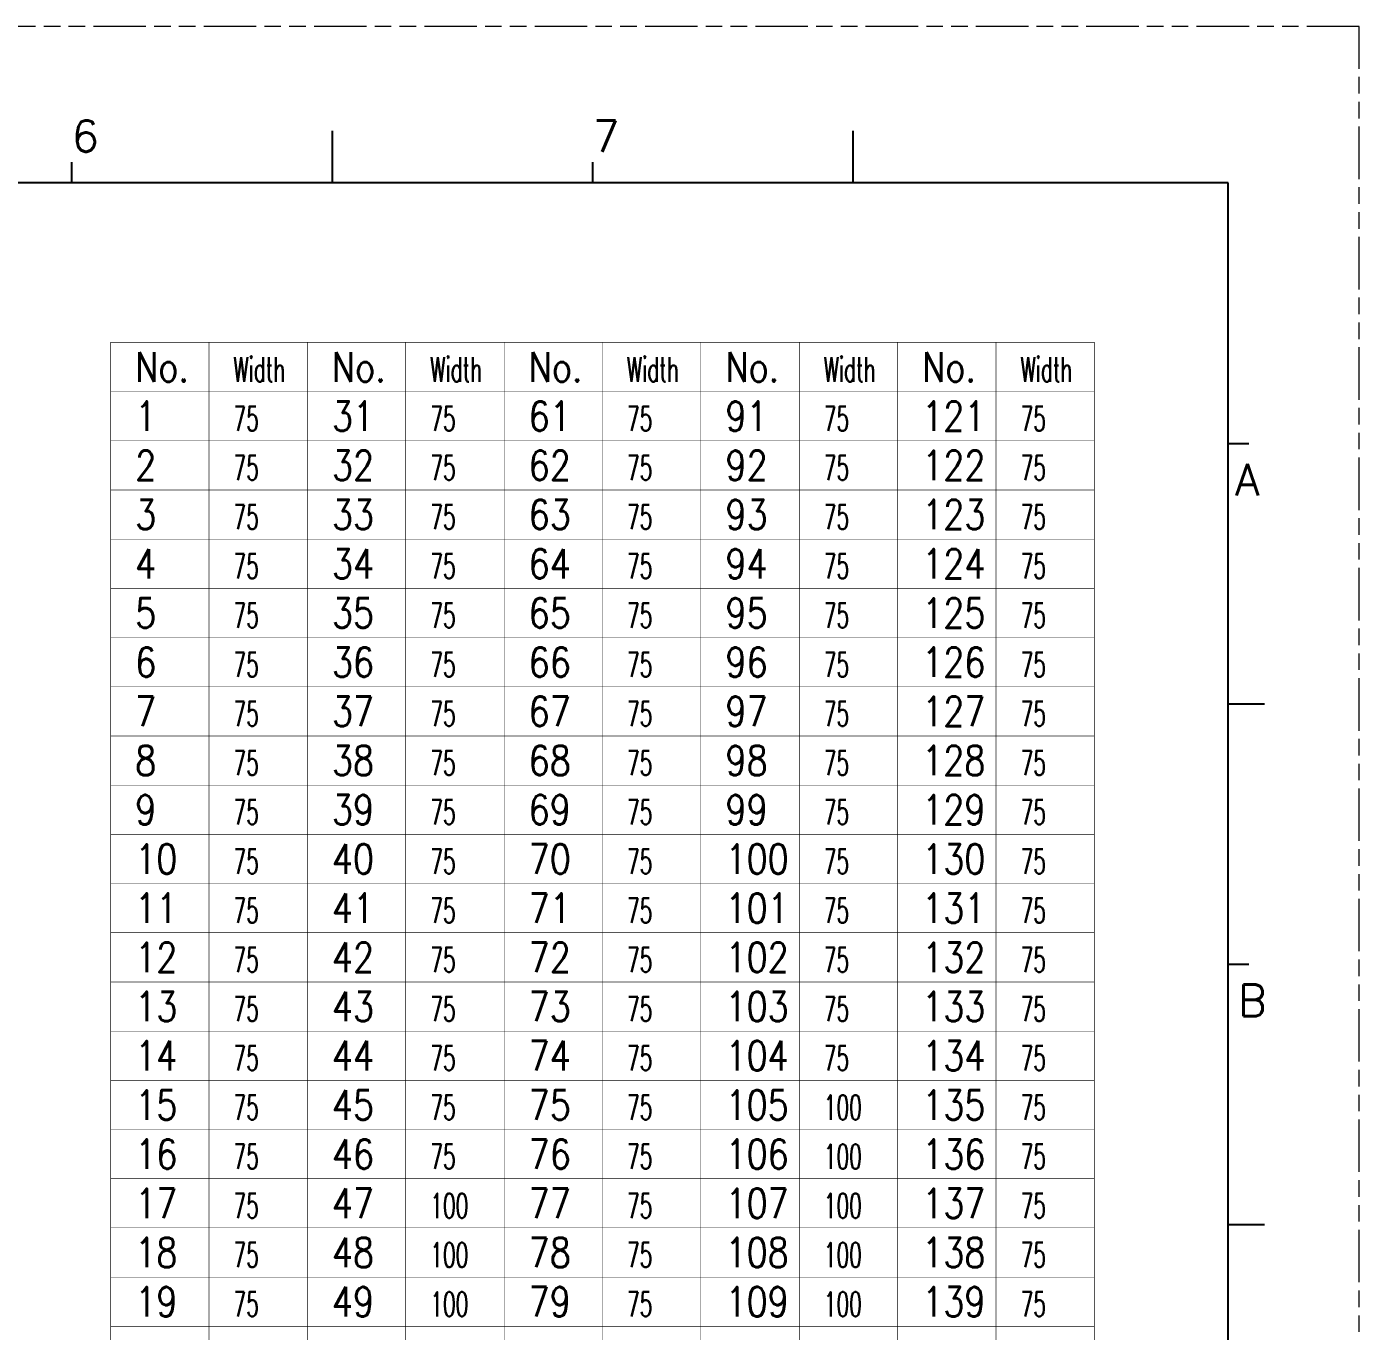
# Model space of a CAD drawing. Extents: x -945 to -170, y -475 to 73.
# Drawn here: x -411.7 to -170.1, y -163.5 to 73 of the extents above; entities that cross this region are included whole.
import ezdxf

# ---------------------------------------------------------------- set-up
doc = ezdxf.new("R2010")
doc.units = 0
doc.linetypes.add('PHANTOM', pattern=[29.5, 9.5, -1.5, 3, -1.5, 3, -1.5, 9.5])
doc.layers.get('0').update_dxf_attribs({"color": 9})
doc.layers.add('0PAPERF', color=2, linetype='PHANTOM', lineweight=0, plot=False)
doc.layers.add('a_area', color=3, linetype='Continuous')
doc.layers.add('biaozhu3', color=6, linetype='Continuous')
doc.styles.add('SIMPLEX', font='simplex.shx')
doc.styles.get("Standard").update_dxf_attribs({"font": 'txt.shx'})

# ---------------------------------------------------------------- blocks, each defined once
blk = doc.blocks.new('PAD_R9')
at = {"layer": 'a_area', "const_width": 0.5}
blk.add_lwpolyline([(0.25, 0, 1), (-0.25, 0, 1)], format="xyb", close=True, dxfattribs=at)

msp = doc.modelspace()

# ---------------------------------------------------------------- linework, layer by layer
for p, q in [((-356.3, 44.66), (-356.3, 54.1)), ((-261.88, 44.66), (-261.88, 54.1)), ((-403.51, 44.66), (-403.51, 48.43)), ((-309.09, 44.66), (-309.09, 48.43)), ((-193.9, 44.66), (-922.8, 44.66)), ((-193.9, -459.53), (-193.9, 44.66)), ((-193.9, -2.55), (-190.13, -2.55)), ((-193.9, -49.76), (-187.29, -49.76)), ((-193.9, -96.97), (-190.13, -96.97)), ((-193.9, -144.18), (-187.29, -144.18))]:
    msp.add_line(p, q)
at = {"layer": '0PAPERF'}
for p, q in [((-170.11, 72.99), (-944.51, 72.99)), ((-170.11, -474.63), (-170.11, 72.99))]:
    msp.add_line(p, q, dxfattribs=at)
at = {"layer": 'biaozhu3', "linetype": 'Continuous', "const_width": 0.0892}
for points in [[(-396.5, 15.76), (-396.5, -260.7)], [(-396.5, 15.76), (-218.14, 15.76)], [(-378.67, 15.76), (-378.67, -260.7)], [(-360.83, 15.76), (-360.83, -260.7)], [(-343, 15.76), (-343, -260.7)], [(-325.16, 15.76), (-325.16, -260.7)], [(-307.32, 15.76), (-307.32, -260.7)], [(-289.49, 15.76), (-289.49, -260.7)], [(-271.65, 15.76), (-271.65, -260.7)], [(-253.82, 15.76), (-253.82, -260.7)], [(-235.98, 15.76), (-235.98, -260.7)], [(-218.14, 15.76), (-218.14, -260.7)], [(-396.5, 6.84), (-218.14, 6.84)], [(-396.5, -2.08), (-218.14, -2.08)], [(-396.5, -11), (-218.14, -11)], [(-396.5, -19.92), (-218.14, -19.92)], [(-396.5, -28.83), (-218.14, -28.83)], [(-396.5, -37.75), (-218.14, -37.75)], [(-396.5, -46.67), (-218.14, -46.67)], [(-396.5, -55.59), (-218.14, -55.59)], [(-396.5, -64.51), (-218.14, -64.51)], [(-396.5, -73.42), (-218.14, -73.42)], [(-396.5, -82.34), (-218.14, -82.34)], [(-396.5, -91.26), (-218.14, -91.26)], [(-396.5, -100.18), (-218.14, -100.18)], [(-396.5, -109.1), (-218.14, -109.1)], [(-396.5, -118.01), (-218.14, -118.01)], [(-396.5, -126.93), (-218.14, -126.93)], [(-396.5, -135.85), (-218.14, -135.85)], [(-396.5, -144.77), (-218.14, -144.77)], [(-396.5, -153.69), (-218.14, -153.69)], [(-396.5, -162.6), (-218.14, -162.6)]]:
    msp.add_lwpolyline(points, dxfattribs=at)

# ---------------------------------------------------------------- block references
at = {"layer": 'biaozhu3', "xscale": 0.08918015824722435, "yscale": 0.08918015824722435, "zscale": 8.918015824722435}
for p in [(-396.5, 15.76), (-396.5, 15.76), (-378.67, 15.76), (-360.83, 15.76), (-343, 15.76), (-325.16, 15.76), (-307.32, 15.76), (-289.49, 15.76), (-271.65, 15.76), (-253.82, 15.76), (-235.98, 15.76), (-218.14, 15.76), (-218.14, 15.76), (-396.5, 6.84), (-218.14, 6.84), (-396.5, -2.08), (-218.14, -2.08), (-396.5, -11), (-218.14, -11), (-396.5, -19.92), (-218.14, -19.92), (-396.5, -28.83), (-218.14, -28.83), (-396.5, -37.75), (-218.14, -37.75), (-396.5, -46.67), (-218.14, -46.67), (-396.5, -55.59), (-218.14, -55.59), (-396.5, -64.51), (-218.14, -64.51), (-396.5, -73.42), (-218.14, -73.42), (-396.5, -82.34), (-218.14, -82.34), (-396.5, -91.26), (-218.14, -91.26), (-396.5, -100.18), (-218.14, -100.18), (-396.5, -109.1), (-218.14, -109.1), (-396.5, -118.01), (-218.14, -118.01), (-396.5, -126.93), (-218.14, -126.93), (-396.5, -135.85), (-218.14, -135.85), (-396.5, -144.77), (-218.14, -144.77), (-396.5, -153.69), (-218.14, -153.69), (-396.5, -162.6), (-218.14, -162.6)]:
    msp.add_blockref('PAD_R9', p, dxfattribs=at)

# ---------------------------------------------------------------- texts
at = {"style": 'SIMPLEX'}
for s, height, p in [('6', 5.66, (-403.51, 50.32)), ('7', 5.66, (-309.09, 50.32)), ('A', 5.74, (-192.61, -11.99)), ('B', 5.74, (-192.07, -106.41))]:
    msp.add_text(s, height=height, dxfattribs=at).set_placement(p)
at = {"layer": 'biaozhu3'}
for s, height, width, p in [('No.', 5.351, 0.833333, (-392.05, 8.62)), ('Width', 4.459, 0.6, (-374.21, 8.62)), ('No.', 5.351, 0.833333, (-356.37, 8.62)), ('Width', 4.459, 0.6, (-338.54, 8.62)), ('No.', 5.351, 0.833333, (-320.7, 8.62)), ('Width', 4.459, 0.6, (-302.87, 8.62)), ('No.', 5.351, 0.833333, (-285.03, 8.62)), ('Width', 4.459, 0.6, (-267.19, 8.62)), ('No.', 5.351, 0.833333, (-249.36, 8.62)), ('Width', 4.459, 0.6, (-231.52, 8.62)), ('1', 5.35, 0.833333, (-392.05, -0.3)), ('31', 5.351, 0.833333, (-356.37, -0.3)), ('61', 5.351, 0.833333, (-320.7, -0.3)), ('91', 5.351, 0.833333, (-285.03, -0.3)), ('121', 5.351, 0.833333, (-249.36, -0.3)), ('75', 4.459, 0.6, (-374.21, -0.3)), ('75', 4.459, 0.6, (-338.54, -0.3)), ('75', 4.459, 0.6, (-302.87, -0.3)), ('75', 4.459, 0.6, (-267.19, -0.3)), ('75', 4.459, 0.6, (-231.52, -0.3)), ('2', 5.35, 0.833333, (-392.05, -9.21)), ('75', 4.459, 0.6, (-374.21, -9.21)), ('32', 5.351, 0.833333, (-356.37, -9.21)), ('75', 4.459, 0.6, (-338.54, -9.21)), ('62', 5.351, 0.833333, (-320.7, -9.21)), ('75', 4.459, 0.6, (-302.87, -9.21)), ('92', 5.351, 0.833333, (-285.03, -9.21)), ('75', 4.459, 0.6, (-267.19, -9.21)), ('122', 5.351, 0.833333, (-249.36, -9.21)), ('75', 4.459, 0.6, (-231.52, -9.21)), ('3', 5.35, 0.833333, (-392.05, -18.13)), ('75', 4.459, 0.6, (-374.21, -18.13)), ('33', 5.351, 0.833333, (-356.37, -18.13)), ('75', 4.459, 0.6, (-338.54, -18.13)), ('63', 5.351, 0.833333, (-320.7, -18.13)), ('75', 4.459, 0.6, (-302.87, -18.13)), ('93', 5.351, 0.833333, (-285.03, -18.13)), ('75', 4.459, 0.6, (-267.19, -18.13)), ('123', 5.351, 0.833333, (-249.36, -18.13)), ('75', 4.459, 0.6, (-231.52, -18.13)), ('4', 5.35, 0.833333, (-392.05, -27.05)), ('34', 5.351, 0.833333, (-356.37, -27.05)), ('64', 5.351, 0.833333, (-320.7, -27.05)), ('94', 5.351, 0.833333, (-285.03, -27.05)), ('124', 5.351, 0.833333, (-249.36, -27.05)), ('75', 4.459, 0.6, (-374.21, -27.05)), ('75', 4.459, 0.6, (-338.54, -27.05)), ('75', 4.459, 0.6, (-302.87, -27.05)), ('75', 4.459, 0.6, (-267.19, -27.05)), ('75', 4.459, 0.6, (-231.52, -27.05)), ('5', 5.35, 0.833333, (-392.05, -35.97)), ('35', 5.351, 0.833333, (-356.37, -35.97)), ('65', 5.351, 0.833333, (-320.7, -35.97)), ('95', 5.351, 0.833333, (-285.03, -35.97)), ('125', 5.351, 0.833333, (-249.36, -35.97)), ('75', 4.459, 0.6, (-374.21, -35.97)), ('75', 4.459, 0.6, (-338.54, -35.97)), ('75', 4.459, 0.6, (-302.87, -35.97)), ('75', 4.459, 0.6, (-267.19, -35.97)), ('75', 4.459, 0.6, (-231.52, -35.97)), ('6', 5.35, 0.833333, (-392.05, -44.89)), ('75', 4.459, 0.6, (-374.21, -44.89)), ('36', 5.351, 0.833333, (-356.37, -44.89)), ('75', 4.459, 0.6, (-338.54, -44.89)), ('66', 5.351, 0.833333, (-320.7, -44.89)), ('75', 4.459, 0.6, (-302.87, -44.89)), ('96', 5.351, 0.833333, (-285.03, -44.89)), ('75', 4.459, 0.6, (-267.19, -44.89)), ('126', 5.351, 0.833333, (-249.36, -44.89)), ('75', 4.459, 0.6, (-231.52, -44.89)), ('7', 5.35, 0.833333, (-392.05, -53.8)), ('75', 4.459, 0.6, (-374.21, -53.8)), ('37', 5.351, 0.833333, (-356.37, -53.8)), ('75', 4.459, 0.6, (-338.54, -53.8)), ('67', 5.351, 0.833333, (-320.7, -53.8)), ('75', 4.459, 0.6, (-302.87, -53.8)), ('97', 5.351, 0.833333, (-285.03, -53.8)), ('75', 4.459, 0.6, (-267.19, -53.8)), ('127', 5.351, 0.833333, (-249.36, -53.8)), ('75', 4.459, 0.6, (-231.52, -53.8)), ('8', 5.35, 0.833333, (-392.05, -62.72)), ('38', 5.351, 0.833333, (-356.37, -62.72)), ('68', 5.351, 0.833333, (-320.7, -62.72)), ('98', 5.351, 0.833333, (-285.03, -62.72)), ('128', 5.351, 0.833333, (-249.36, -62.72)), ('75', 4.459, 0.6, (-374.21, -62.72)), ('75', 4.459, 0.6, (-338.54, -62.72)), ('75', 4.459, 0.6, (-302.87, -62.72)), ('75', 4.459, 0.6, (-267.19, -62.72)), ('75', 4.459, 0.6, (-231.52, -62.72)), ('9', 5.35, 0.833333, (-392.05, -71.64)), ('75', 4.459, 0.6, (-374.21, -71.64)), ('39', 5.351, 0.833333, (-356.37, -71.64)), ('75', 4.459, 0.6, (-338.54, -71.64)), ('69', 5.351, 0.833333, (-320.7, -71.64)), ('75', 4.459, 0.6, (-302.87, -71.64)), ('99', 5.351, 0.833333, (-285.03, -71.64)), ('75', 4.459, 0.6, (-267.19, -71.64)), ('129', 5.351, 0.833333, (-249.36, -71.64)), ('75', 4.459, 0.6, (-231.52, -71.64)), ('10', 5.351, 0.833333, (-392.05, -80.56)), ('75', 4.459, 0.6, (-374.21, -80.56)), ('40', 5.351, 0.833333, (-356.37, -80.56)), ('75', 4.459, 0.6, (-338.54, -80.56)), ('70', 5.351, 0.833333, (-320.7, -80.56)), ('75', 4.459, 0.6, (-302.87, -80.56)), ('100', 5.351, 0.833333, (-285.03, -80.56)), ('75', 4.459, 0.6, (-267.19, -80.56)), ('130', 5.351, 0.833333, (-249.36, -80.56)), ('75', 4.459, 0.6, (-231.52, -80.56)), ('11', 5.351, 0.833333, (-392.05, -89.48)), ('41', 5.351, 0.833333, (-356.37, -89.48)), ('71', 5.351, 0.833333, (-320.7, -89.48)), ('101', 5.351, 0.833333, (-285.03, -89.48)), ('131', 5.351, 0.833333, (-249.36, -89.48)), ('75', 4.459, 0.6, (-374.21, -89.48)), ('75', 4.459, 0.6, (-338.54, -89.48)), ('75', 4.459, 0.6, (-302.87, -89.48)), ('75', 4.459, 0.6, (-267.19, -89.48)), ('75', 4.459, 0.6, (-231.52, -89.48)), ('12', 5.351, 0.833333, (-392.05, -98.39)), ('75', 4.459, 0.6, (-374.21, -98.39)), ('42', 5.351, 0.833333, (-356.37, -98.39)), ('75', 4.459, 0.6, (-338.54, -98.39)), ('72', 5.351, 0.833333, (-320.7, -98.39)), ('75', 4.459, 0.6, (-302.87, -98.39)), ('102', 5.351, 0.833333, (-285.03, -98.39)), ('75', 4.459, 0.6, (-267.19, -98.39)), ('132', 5.351, 0.833333, (-249.36, -98.39)), ('75', 4.459, 0.6, (-231.52, -98.39)), ('13', 5.351, 0.833333, (-392.05, -107.31)), ('75', 4.459, 0.6, (-374.21, -107.31)), ('43', 5.351, 0.833333, (-356.37, -107.31)), ('75', 4.459, 0.6, (-338.54, -107.31)), ('73', 5.351, 0.833333, (-320.7, -107.31)), ('75', 4.459, 0.6, (-302.87, -107.31)), ('103', 5.351, 0.833333, (-285.03, -107.31)), ('75', 4.459, 0.6, (-267.19, -107.31)), ('133', 5.351, 0.833333, (-249.36, -107.31)), ('75', 4.459, 0.6, (-231.52, -107.31)), ('14', 5.351, 0.833333, (-392.05, -116.23)), ('44', 5.351, 0.833333, (-356.37, -116.23)), ('74', 5.351, 0.833333, (-320.7, -116.23)), ('104', 5.351, 0.833333, (-285.03, -116.23)), ('134', 5.351, 0.833333, (-249.36, -116.23)), ('75', 4.459, 0.6, (-374.21, -116.23)), ('75', 4.459, 0.6, (-338.54, -116.23)), ('75', 4.459, 0.6, (-302.87, -116.23)), ('75', 4.459, 0.6, (-267.19, -116.23)), ('75', 4.459, 0.6, (-231.52, -116.23)), ('15', 5.351, 0.833333, (-392.05, -125.15)), ('75', 4.459, 0.6, (-374.21, -125.15)), ('45', 5.351, 0.833333, (-356.37, -125.15)), ('75', 4.459, 0.6, (-338.54, -125.15)), ('75', 5.351, 0.833333, (-320.7, -125.15)), ('75', 4.459, 0.6, (-302.87, -125.15)), ('105', 5.351, 0.833333, (-285.03, -125.15)), ('100', 4.459, 0.6, (-267.19, -125.15)), ('135', 5.351, 0.833333, (-249.36, -125.15)), ('75', 4.459, 0.6, (-231.52, -125.15)), ('16', 5.351, 0.833333, (-392.05, -134.07)), ('75', 4.459, 0.6, (-374.21, -134.07)), ('46', 5.351, 0.833333, (-356.37, -134.07)), ('75', 4.459, 0.6, (-338.54, -134.07)), ('76', 5.351, 0.833333, (-320.7, -134.07)), ('75', 4.459, 0.6, (-302.87, -134.07)), ('106', 5.351, 0.833333, (-285.03, -134.07)), ('100', 4.459, 0.6, (-267.19, -134.07)), ('136', 5.351, 0.833333, (-249.36, -134.07)), ('75', 4.459, 0.6, (-231.52, -134.07)), ('17', 5.351, 0.833333, (-392.05, -142.98)), ('47', 5.351, 0.833333, (-356.37, -142.98)), ('77', 5.351, 0.833333, (-320.7, -142.98)), ('107', 5.351, 0.833333, (-285.03, -142.98)), ('137', 5.351, 0.833333, (-249.36, -142.98)), ('75', 4.459, 0.6, (-374.21, -142.98)), ('100', 4.459, 0.6, (-338.54, -142.98)), ('75', 4.459, 0.6, (-302.87, -142.98)), ('100', 4.459, 0.6, (-267.19, -142.98)), ('75', 4.459, 0.6, (-231.52, -142.98)), ('18', 5.351, 0.833333, (-392.05, -151.9)), ('48', 5.351, 0.833333, (-356.37, -151.9)), ('78', 5.351, 0.833333, (-320.7, -151.9)), ('108', 5.351, 0.833333, (-285.03, -151.9)), ('138', 5.351, 0.833333, (-249.36, -151.9)), ('75', 4.459, 0.6, (-374.21, -151.9)), ('100', 4.459, 0.6, (-338.54, -151.9)), ('75', 4.459, 0.6, (-302.87, -151.9)), ('100', 4.459, 0.6, (-267.19, -151.9)), ('75', 4.459, 0.6, (-231.52, -151.9)), ('19', 5.351, 0.833333, (-392.05, -160.82)), ('75', 4.459, 0.6, (-374.21, -160.82)), ('49', 5.351, 0.833333, (-356.37, -160.82)), ('100', 4.459, 0.6, (-338.54, -160.82)), ('79', 5.351, 0.833333, (-320.7, -160.82)), ('75', 4.459, 0.6, (-302.87, -160.82)), ('109', 5.351, 0.833333, (-285.03, -160.82)), ('100', 4.459, 0.6, (-267.19, -160.82)), ('139', 5.351, 0.833333, (-249.36, -160.82)), ('75', 4.459, 0.6, (-231.52, -160.82))]:
    msp.add_text(s, height=height, dxfattribs=dict(at, width=width)).set_placement(p)

doc.saveas('drawing.dxf')
